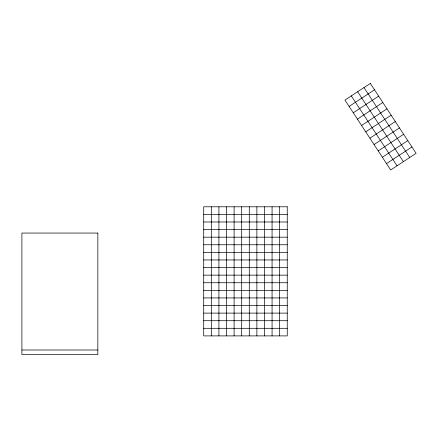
<?xml version="1.0" encoding="UTF-8"?>
<svg xmlns="http://www.w3.org/2000/svg" width="438" height="438" viewBox="0 0 438 438"><rect width="100%" height="100%" fill="white"/><g stroke="black" fill="none" stroke-linecap="round" stroke-linejoin="round"><path stroke-width="0.66" d="M349.097 106.418L374.517 89.785M353.258 112.774L378.673 96.141M357.413 119.131L382.834 102.492M361.574 125.482L386.989 108.848M365.73 131.838L391.15 115.205M369.891 138.194L395.306 121.556M374.047 144.545L399.467 127.912M378.208 150.902L403.622 134.269M382.363 157.258L407.783 140.62M386.524 163.609L411.939 146.976M203.719 214.39L287.257 214.39M203.719 221.984L287.257 221.984M203.719 229.578L287.257 229.578M203.719 237.172L287.257 237.172M203.719 244.765L287.257 244.765M203.719 252.359L287.257 252.359M203.719 259.953L287.257 259.953M203.719 267.552L287.257 267.552M203.719 275.146L287.257 275.146M203.719 282.74L287.257 282.74M203.719 290.334L287.257 290.334M203.719 297.928L287.257 297.928M203.719 305.521L287.257 305.521M203.719 313.115L287.257 313.115M203.719 320.709L287.257 320.709M203.719 328.303L287.257 328.303M21.9 350.011L97.844 350.011M364.005 87.589L409.744 157.488M357.649 91.745L403.393 161.649M351.292 95.906L397.036 165.805M279.663 206.796L279.663 335.897M272.069 206.796L272.069 335.897M264.475 206.796L264.475 335.897M256.882 206.796L256.882 335.897M249.288 206.796L249.288 335.897M241.694 206.796L241.694 335.897M234.1 206.796L234.1 335.897M226.506 206.796L226.506 335.897M218.912 206.796L218.912 335.897M211.313 206.796L211.313 335.897M370.356 83.428L344.941 100.067L390.68 169.966L416.1 153.333L370.356 83.428M287.257 206.796L203.719 206.796L203.719 335.897L287.257 335.897L287.257 206.796M97.844 233.06L21.9 233.06L21.9 354.572L97.844 354.572L97.844 233.06"/></g></svg>
